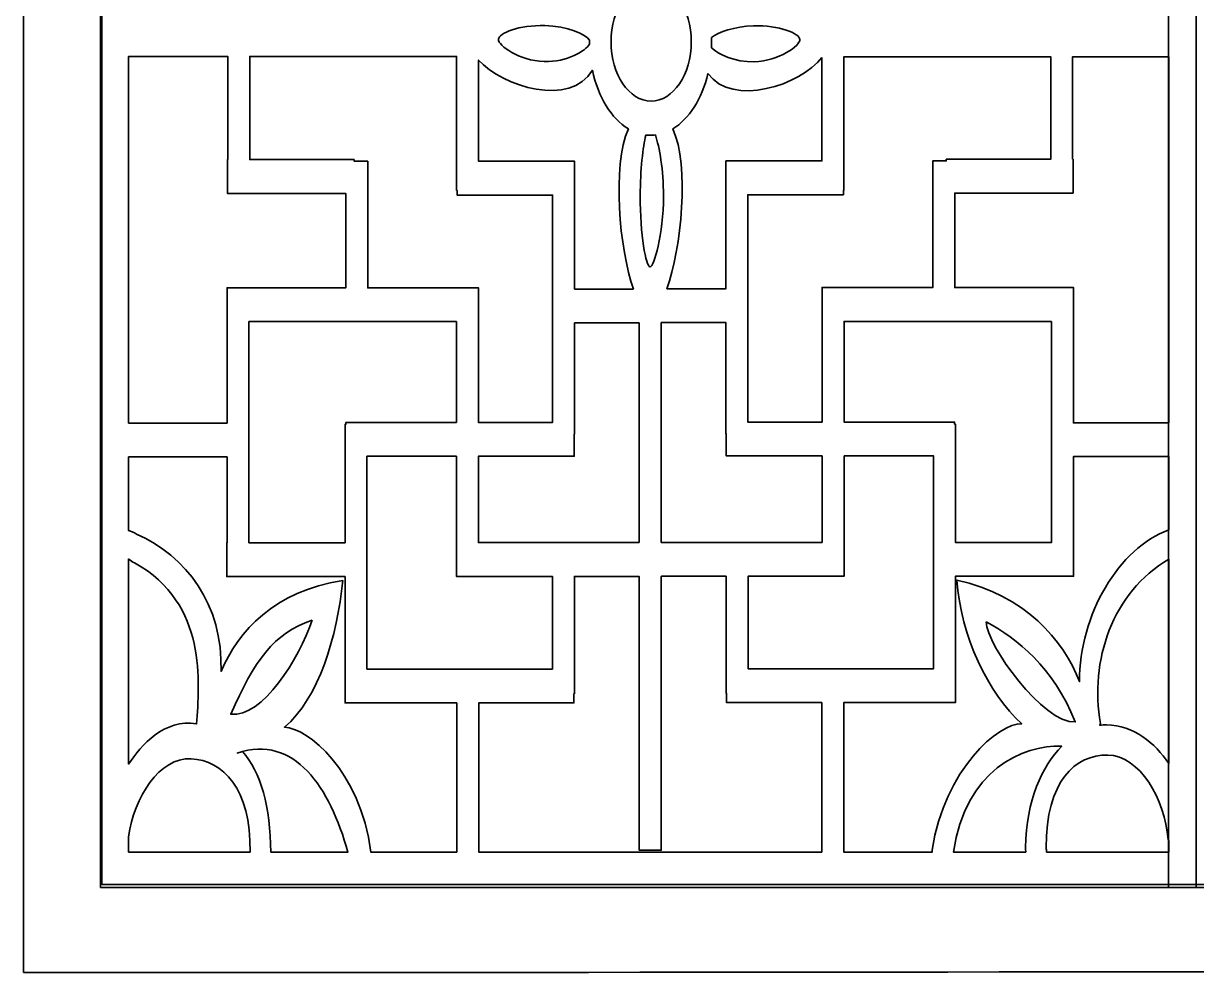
# Model space of a CAD drawing. Header units: centimetres. Extents: x 1.9 to 19.9, y -9.6 to 0.9.
# Drawn here: x 1.854 to 5.073, y -9.554 to -6.949 of the extents above; entities that cross this region are included whole.
import ezdxf

# ---------------------------------------------------------------- set-up
doc = ezdxf.new("R2010")
doc.units = ezdxf.units.CM
doc.header["$MEASUREMENT"] = 0
doc.layers.add('layer 1', color=7, linetype='Continuous')

msp = doc.modelspace()

# ---------------------------------------------------------------- linework, layer by layer
at = {"layer": 'layer 1', "color": 250, "lineweight": 35}
for points, knots in [([(1.85394, -9.55438), (1.85394, -9.55438), (1.85394, -4.48585), (1.85394, -4.48585), (1.85394, -4.48585), (1.85394, -4.48585), (19.89445, -4.48585), (19.89445, -4.48585), (19.89445, -4.48585), (19.89445, -4.48585), (19.89445, -9.52712), (19.89445, -9.52712), (19.89445, -9.52712), (13.88093, -9.52712), (7.86746, -9.55438), (1.85394, -9.55438)], [0, 0, 0, 0, 0.2, 0.2, 0.2, 0.2, 0.4, 0.4, 0.4, 0.4, 0.6, 0.6, 0.6, 0.6, 1, 1, 1, 1]), ([(2.06539, -4.6818), (2.06539, -4.6818), (5.07214, -4.6818), (5.07214, -4.6818), (5.07214, -4.6818), (5.07214, -4.6818), (5.07214, -9.32079), (5.07214, -9.32079), (5.07214, -9.32079), (5.07214, -9.32079), (2.06539, -9.32079), (2.06539, -9.32079), (2.06539, -9.32079), (2.06539, -9.32079), (2.06539, -4.6818), (2.06539, -4.6818)], [0, 0, 0, 0, 0.2, 0.2, 0.2, 0.2, 0.4, 0.4, 0.4, 0.4, 0.6, 0.6, 0.6, 0.6, 1, 1, 1, 1]), ([(4.99577, -4.6818), (4.99577, -4.6818), (8.04691, -4.6818), (8.04691, -4.6818), (8.04691, -4.6818), (8.04691, -4.6818), (8.04691, -9.32079), (8.04691, -9.32079), (8.04691, -9.32079), (8.04691, -9.32079), (4.99577, -9.32079), (4.99577, -9.32079), (4.99577, -9.32079), (4.99577, -9.32079), (4.99577, -4.6818), (4.99577, -4.6818)], [0, 0, 0, 0, 0.2, 0.2, 0.2, 0.2, 0.4, 0.4, 0.4, 0.4, 0.6, 0.6, 0.6, 0.6, 1, 1, 1, 1]), ([(2.06871, -4.70062), (2.06871, -4.70062), (2.06871, -9.31235), (2.06871, -9.31235), (2.06871, -9.31235), (2.06871, -9.31235), (19.67968, -9.31235), (19.67968, -9.31235), (19.67968, -9.31235), (19.67968, -9.31235), (19.67968, -4.70062), (19.67968, -4.70062), (19.67968, -4.70062), (19.67968, -4.70062), (2.06871, -4.70062), (2.06871, -4.70062)], [0, 0, 0, 0, 0.2, 0.2, 0.2, 0.2, 0.4, 0.4, 0.4, 0.4, 0.6, 0.6, 0.6, 0.6, 1, 1, 1, 1]), ([(3.5764, -6.83779), (3.63713, -6.83779), (3.68639, -6.91046), (3.68639, -7.00006), (3.68639, -7.00006), (3.68639, -7.08966), (3.63713, -7.16233), (3.5764, -7.16233), (3.5764, -7.16233), (3.51566, -7.16233), (3.46641, -7.08966), (3.46641, -7.00006), (3.46641, -7.00006), (3.46641, -6.91046), (3.51566, -6.83779), (3.5764, -6.83779)], [0, 0, 0, 0, 0.2, 0.2, 0.2, 0.2, 0.4, 0.4, 0.4, 0.4, 0.6, 0.6, 0.6, 0.6, 1, 1, 1, 1]), ([(3.40705, -7.0063), (3.40698, -7.00339), (3.40694, -7.00047), (3.40694, -6.99753), (3.40694, -6.99753), (3.40694, -6.99679), (3.40696, -6.99605), (3.40696, -6.99531), (3.40696, -6.99531), (3.39727, -6.97868), (3.34649, -6.9573), (3.28431, -6.95536), (3.28431, -6.95536), (3.21491, -6.9532), (3.15755, -6.97605), (3.15729, -6.99302), (3.15729, -6.99302), (3.15703, -7.01), (3.21339, -7.05165), (3.28279, -7.05381), (3.28279, -7.05381), (3.34552, -7.05577), (3.39744, -7.02481), (3.40705, -7.0063)], [0, 0, 0, 0, 0.1428571, 0.1428571, 0.1428571, 0.1428571, 0.2857143, 0.2857143, 0.2857143, 0.2857143, 0.4285714, 0.4285714, 0.4285714, 0.4285714, 0.5714286, 0.5714286, 0.5714286, 0.5714286, 0.7142857, 0.7142857, 0.7142857, 0.7142857, 1, 1, 1, 1]), ([(3.74236, -6.98788), (3.74244, -6.99108), (3.74249, -6.9943), (3.74249, -6.99753), (3.74249, -6.99753), (3.74249, -7.00375), (3.74234, -7.00992), (3.74206, -7.01603), (3.74206, -7.01603), (3.76049, -7.03405), (3.80593, -7.05607), (3.85913, -7.05441), (3.85913, -7.05441), (3.92853, -7.05224), (3.98489, -7.0106), (3.98463, -6.99362), (3.98463, -6.99362), (3.98437, -6.97664), (3.92701, -6.95379), (3.85761, -6.95596), (3.85761, -6.95596), (3.80512, -6.9576), (3.76075, -6.97309), (3.74236, -6.98788)], [0, 0, 0, 0, 0.1428571, 0.1428571, 0.1428571, 0.1428571, 0.2857143, 0.2857143, 0.2857143, 0.2857143, 0.4285714, 0.4285714, 0.4285714, 0.4285714, 0.5714286, 0.5714286, 0.5714286, 0.5714286, 0.7142857, 0.7142857, 0.7142857, 0.7142857, 1, 1, 1, 1]), ([(2.14251, -8.04649), (2.14251, -8.04649), (2.41254, -8.04649), (2.41254, -8.04649), (2.41254, -8.04649), (2.41254, -8.04649), (2.41254, -7.67468), (2.41254, -7.67468), (2.41254, -7.67468), (2.41254, -7.67468), (2.47268, -7.67468), (2.47268, -7.67468), (2.47268, -7.67468), (2.47268, -7.67468), (2.47268, -7.67516), (2.47268, -7.67516), (2.47268, -7.67516), (2.47268, -7.67516), (2.73844, -7.67516), (2.73844, -7.67516), (2.73844, -7.67516), (2.73844, -7.67516), (2.73844, -7.41575), (2.73844, -7.41575), (2.73844, -7.41575), (2.73844, -7.41575), (2.41348, -7.41575), (2.41348, -7.41575), (2.41348, -7.41575), (2.41348, -7.41575), (2.41348, -7.32297), (2.41348, -7.32297), (2.41348, -7.32297), (2.41348, -7.32297), (2.41477, -7.32297), (2.41477, -7.32297), (2.41477, -7.32297), (2.41477, -7.32297), (2.41477, -7.03993), (2.41477, -7.03993), (2.41477, -7.03993), (2.41477, -7.03993), (2.14251, -7.03993), (2.14251, -7.03993), (2.14251, -7.03993), (2.14251, -7.03993), (2.14251, -8.04649), (2.14251, -8.04649)], [0, 0, 0, 0, 0.0769231, 0.0769231, 0.0769231, 0.0769231, 0.1538462, 0.1538462, 0.1538462, 0.1538462, 0.2307692, 0.2307692, 0.2307692, 0.2307692, 0.3076923, 0.3076923, 0.3076923, 0.3076923, 0.3846154, 0.3846154, 0.3846154, 0.3846154, 0.4615385, 0.4615385, 0.4615385, 0.4615385, 0.5384615, 0.5384615, 0.5384615, 0.5384615, 0.6153846, 0.6153846, 0.6153846, 0.6153846, 0.6923077, 0.6923077, 0.6923077, 0.6923077, 0.7692308, 0.7692308, 0.7692308, 0.7692308, 0.8461538, 0.8461538, 0.8461538, 0.8461538, 1, 1, 1, 1]), ([(2.76165, -7.32297), (2.76165, -7.32297), (2.4749, -7.32297), (2.4749, -7.32297), (2.4749, -7.32297), (2.4749, -7.32297), (2.4749, -7.03993), (2.4749, -7.03993), (2.4749, -7.03993), (2.4749, -7.03993), (3.04263, -7.03993), (3.04263, -7.03993), (3.04263, -7.03993), (3.04263, -7.03993), (3.04263, -7.40793), (3.04263, -7.40793), (3.04263, -7.40793), (3.04263, -7.40793), (3.04391, -7.40793), (3.04391, -7.40793), (3.04391, -7.40793), (3.04391, -7.40793), (3.04391, -7.42039), (3.04391, -7.42039), (3.04391, -7.42039), (3.04391, -7.42039), (3.30615, -7.42039), (3.30615, -7.42039), (3.30615, -7.42039), (3.30615, -7.42039), (3.30615, -8.04456), (3.30615, -8.04456), (3.30615, -8.04456), (3.30615, -8.04456), (3.10231, -8.04456), (3.10231, -8.04456), (3.10231, -8.04456), (3.10231, -8.04456), (3.10231, -7.76794), (3.10231, -7.76794), (3.10231, -7.76794), (3.10231, -7.76794), (3.10231, -7.67516), (3.10231, -7.67516), (3.10231, -7.67516), (3.10231, -7.67516), (3.10231, -7.67468), (3.10231, -7.67468), (3.10231, -7.67468), (3.10231, -7.67468), (3.04218, -7.67468), (3.04218, -7.67468), (3.04218, -7.67468), (3.04218, -7.67468), (3.04218, -7.67516), (3.04218, -7.67516), (3.04218, -7.67516), (3.04218, -7.67516), (2.79858, -7.67516), (2.79858, -7.67516), (2.79858, -7.67516), (2.79858, -7.67516), (2.79858, -7.32761), (2.79858, -7.32761), (2.79858, -7.32761), (2.79858, -7.32761), (2.76165, -7.32761), (2.76165, -7.32761), (2.76165, -7.32761), (2.76165, -7.32761), (2.76165, -7.32297), (2.76165, -7.32297)], [0, 0, 0, 0, 0.0526316, 0.0526316, 0.0526316, 0.0526316, 0.1052632, 0.1052632, 0.1052632, 0.1052632, 0.1578947, 0.1578947, 0.1578947, 0.1578947, 0.2105263, 0.2105263, 0.2105263, 0.2105263, 0.2631579, 0.2631579, 0.2631579, 0.2631579, 0.3157895, 0.3157895, 0.3157895, 0.3157895, 0.3684211, 0.3684211, 0.3684211, 0.3684211, 0.4210526, 0.4210526, 0.4210526, 0.4210526, 0.4736842, 0.4736842, 0.4736842, 0.4736842, 0.5263158, 0.5263158, 0.5263158, 0.5263158, 0.5789474, 0.5789474, 0.5789474, 0.5789474, 0.6315789, 0.6315789, 0.6315789, 0.6315789, 0.6842105, 0.6842105, 0.6842105, 0.6842105, 0.7368421, 0.7368421, 0.7368421, 0.7368421, 0.7894737, 0.7894737, 0.7894737, 0.7894737, 0.8421053, 0.8421053, 0.8421053, 0.8421053, 0.8947368, 0.8947368, 0.8947368, 0.8947368, 1, 1, 1, 1]), ([(3.52818, -7.67861), (3.48882, -7.57032), (3.46906, -7.33937), (3.51391, -7.23884), (3.51391, -7.23884), (3.46728, -7.21084), (3.43076, -7.15158), (3.41517, -7.07775), (3.41517, -7.07775), (3.35521, -7.18039), (3.16862, -7.12361), (3.10276, -7.04978), (3.10276, -7.04978), (3.10276, -7.04978), (3.10276, -7.32761), (3.10276, -7.32761), (3.10276, -7.32761), (3.10276, -7.32761), (3.30615, -7.32761), (3.30615, -7.32761), (3.30615, -7.32761), (3.30615, -7.32761), (3.34306, -7.32761), (3.34306, -7.32761), (3.34306, -7.32761), (3.34306, -7.32761), (3.36629, -7.32761), (3.36629, -7.32761), (3.36629, -7.32761), (3.36629, -7.32761), (3.36629, -7.67861), (3.36629, -7.67861), (3.36629, -7.67861), (3.36629, -7.67861), (3.52818, -7.67861), (3.52818, -7.67861)], [0, 0, 0, 0, 0.1, 0.1, 0.1, 0.1, 0.2, 0.2, 0.2, 0.2, 0.3, 0.3, 0.3, 0.3, 0.4, 0.4, 0.4, 0.4, 0.5, 0.5, 0.5, 0.5, 0.6, 0.6, 0.6, 0.6, 0.7, 0.7, 0.7, 0.7, 0.8, 0.8, 0.8, 0.8, 1, 1, 1, 1]), ([(4.04511, -7.04318), (3.98709, -7.11822), (3.79952, -7.18071), (3.73224, -7.08682), (3.73224, -7.08682), (3.71567, -7.15636), (3.68031, -7.21189), (3.63566, -7.23877), (3.63566, -7.23877), (3.683, -7.33893), (3.65859, -7.56879), (3.61992, -7.67781), (3.61992, -7.67781), (3.61992, -7.67781), (3.78158, -7.67781), (3.78158, -7.67781), (3.78158, -7.67781), (3.78158, -7.67781), (3.78158, -7.32681), (3.78158, -7.32681), (3.78158, -7.32681), (3.78158, -7.32681), (3.80481, -7.32681), (3.80481, -7.32681), (3.80481, -7.32681), (3.80481, -7.32681), (3.84172, -7.32681), (3.84172, -7.32681), (3.84172, -7.32681), (3.84172, -7.32681), (4.04511, -7.32681), (4.04511, -7.32681), (4.04511, -7.32681), (4.04511, -7.32681), (4.04511, -7.04318), (4.04511, -7.04318)], [0, 0, 0, 0, 0.1, 0.1, 0.1, 0.1, 0.2, 0.2, 0.2, 0.2, 0.3, 0.3, 0.3, 0.3, 0.4, 0.4, 0.4, 0.4, 0.5, 0.5, 0.5, 0.5, 0.6, 0.6, 0.6, 0.6, 0.7, 0.7, 0.7, 0.7, 0.8, 0.8, 0.8, 0.8, 1, 1, 1, 1]), ([(4.38622, -7.32217), (4.38622, -7.32217), (4.67297, -7.32217), (4.67297, -7.32217), (4.67297, -7.32217), (4.67297, -7.32217), (4.67297, -7.04073), (4.67297, -7.04073), (4.67297, -7.04073), (4.67297, -7.04073), (4.10524, -7.04073), (4.10524, -7.04073), (4.10524, -7.04073), (4.10524, -7.04073), (4.10524, -7.40713), (4.10524, -7.40713), (4.10524, -7.40713), (4.10524, -7.40713), (4.10396, -7.40713), (4.10396, -7.40713), (4.10396, -7.40713), (4.10396, -7.40713), (4.10396, -7.41959), (4.10396, -7.41959), (4.10396, -7.41959), (4.10396, -7.41959), (3.84172, -7.41959), (3.84172, -7.41959), (3.84172, -7.41959), (3.84172, -7.41959), (3.84172, -8.04376), (3.84172, -8.04376), (3.84172, -8.04376), (3.84172, -8.04376), (4.04556, -8.04376), (4.04556, -8.04376), (4.04556, -8.04376), (4.04556, -8.04376), (4.04556, -7.76714), (4.04556, -7.76714), (4.04556, -7.76714), (4.04556, -7.76714), (4.04556, -7.67436), (4.04556, -7.67436), (4.04556, -7.67436), (4.04556, -7.67436), (4.04556, -7.67389), (4.04556, -7.67389), (4.04556, -7.67389), (4.04556, -7.67389), (4.10569, -7.67389), (4.10569, -7.67389), (4.10569, -7.67389), (4.10569, -7.67389), (4.10569, -7.67436), (4.10569, -7.67436), (4.10569, -7.67436), (4.10569, -7.67436), (4.34929, -7.67436), (4.34929, -7.67436), (4.34929, -7.67436), (4.34929, -7.67436), (4.34929, -7.32681), (4.34929, -7.32681), (4.34929, -7.32681), (4.34929, -7.32681), (4.38622, -7.32681), (4.38622, -7.32681), (4.38622, -7.32681), (4.38622, -7.32681), (4.38622, -7.32217), (4.38622, -7.32217)], [0, 0, 0, 0, 0.0526316, 0.0526316, 0.0526316, 0.0526316, 0.1052632, 0.1052632, 0.1052632, 0.1052632, 0.1578947, 0.1578947, 0.1578947, 0.1578947, 0.2105263, 0.2105263, 0.2105263, 0.2105263, 0.2631579, 0.2631579, 0.2631579, 0.2631579, 0.3157895, 0.3157895, 0.3157895, 0.3157895, 0.3684211, 0.3684211, 0.3684211, 0.3684211, 0.4210526, 0.4210526, 0.4210526, 0.4210526, 0.4736842, 0.4736842, 0.4736842, 0.4736842, 0.5263158, 0.5263158, 0.5263158, 0.5263158, 0.5789474, 0.5789474, 0.5789474, 0.5789474, 0.6315789, 0.6315789, 0.6315789, 0.6315789, 0.6842105, 0.6842105, 0.6842105, 0.6842105, 0.7368421, 0.7368421, 0.7368421, 0.7368421, 0.7894737, 0.7894737, 0.7894737, 0.7894737, 0.8421053, 0.8421053, 0.8421053, 0.8421053, 0.8947368, 0.8947368, 0.8947368, 0.8947368, 1, 1, 1, 1]), ([(4.7331, -7.32217), (4.7331, -7.32217), (4.73439, -7.32217), (4.73439, -7.32217), (4.73439, -7.32217), (4.73439, -7.32217), (4.73439, -7.41495), (4.73439, -7.41495), (4.73439, -7.41495), (4.73439, -7.41495), (4.40943, -7.41495), (4.40943, -7.41495), (4.40943, -7.41495), (4.40943, -7.41495), (4.40943, -7.67436), (4.40943, -7.67436), (4.40943, -7.67436), (4.40943, -7.67436), (4.67519, -7.67436), (4.67519, -7.67436), (4.67519, -7.67436), (4.67519, -7.67436), (4.67519, -7.67389), (4.67519, -7.67389), (4.67519, -7.67389), (4.67519, -7.67389), (4.73533, -7.67389), (4.73533, -7.67389), (4.73533, -7.67389), (4.73533, -7.67389), (4.73533, -8.04569), (4.73533, -8.04569), (4.73533, -8.04569), (4.73533, -8.04569), (4.99701, -8.04569), (4.99701, -8.04569), (4.99701, -8.04569), (4.99701, -8.04569), (4.99701, -7.04073), (4.99701, -7.04073), (4.99701, -7.04073), (4.99701, -7.04073), (4.7331, -7.04073), (4.7331, -7.04073), (4.7331, -7.04073), (4.7331, -7.04073), (4.7331, -7.32217), (4.7331, -7.32217)], [0, 0, 0, 0, 0.0769231, 0.0769231, 0.0769231, 0.0769231, 0.1538462, 0.1538462, 0.1538462, 0.1538462, 0.2307692, 0.2307692, 0.2307692, 0.2307692, 0.3076923, 0.3076923, 0.3076923, 0.3076923, 0.3846154, 0.3846154, 0.3846154, 0.3846154, 0.4615385, 0.4615385, 0.4615385, 0.4615385, 0.5384615, 0.5384615, 0.5384615, 0.5384615, 0.6153846, 0.6153846, 0.6153846, 0.6153846, 0.6923077, 0.6923077, 0.6923077, 0.6923077, 0.7692308, 0.7692308, 0.7692308, 0.7692308, 0.8461538, 0.8461538, 0.8461538, 0.8461538, 1, 1, 1, 1]), ([(3.58814, -7.25557), (3.58371, -7.25611), (3.57924, -7.25638), (3.57472, -7.25638), (3.57472, -7.25638), (3.5704, -7.25638), (3.56612, -7.25613), (3.56188, -7.25564), (3.56188, -7.25564), (3.55384, -7.2889), (3.54664, -7.35064), (3.5465, -7.42195), (3.5465, -7.42195), (3.5463, -7.52904), (3.56211, -7.61718), (3.57311, -7.61733), (3.57311, -7.61733), (3.58412, -7.61748), (3.61013, -7.52991), (3.61033, -7.42282), (3.61033, -7.42282), (3.61047, -7.35121), (3.59903, -7.28898), (3.58814, -7.25557)], [0, 0, 0, 0, 0.1428571, 0.1428571, 0.1428571, 0.1428571, 0.2857143, 0.2857143, 0.2857143, 0.2857143, 0.4285714, 0.4285714, 0.4285714, 0.4285714, 0.5714286, 0.5714286, 0.5714286, 0.5714286, 0.7142857, 0.7142857, 0.7142857, 0.7142857, 1, 1, 1, 1]), ([(2.47268, -7.76794), (2.47268, -7.76794), (3.04218, -7.76794), (3.04218, -7.76794), (3.04218, -7.76794), (3.04218, -7.76794), (3.04218, -8.04456), (3.04218, -8.04456), (3.04218, -8.04456), (3.04218, -8.04456), (2.73881, -8.04456), (2.73881, -8.04456), (2.73881, -8.04456), (2.73881, -8.04456), (2.73881, -8.04986), (2.73881, -8.04986), (2.73881, -8.04986), (2.73881, -8.04986), (2.73646, -8.04986), (2.73646, -8.04986), (2.73646, -8.04986), (2.73646, -8.04986), (2.73646, -8.37473), (2.73646, -8.37473), (2.73646, -8.37473), (2.73646, -8.37473), (2.47268, -8.37473), (2.47268, -8.37473), (2.47268, -8.37473), (2.47268, -8.37473), (2.47268, -7.76794), (2.47268, -7.76794)], [0, 0, 0, 0, 0.1111111, 0.1111111, 0.1111111, 0.1111111, 0.2222222, 0.2222222, 0.2222222, 0.2222222, 0.3333333, 0.3333333, 0.3333333, 0.3333333, 0.4444444, 0.4444444, 0.4444444, 0.4444444, 0.5555556, 0.5555556, 0.5555556, 0.5555556, 0.6666667, 0.6666667, 0.6666667, 0.6666667, 0.7777778, 0.7777778, 0.7777778, 0.7777778, 1, 1, 1, 1]), ([(3.54345, -8.37451), (3.54345, -8.37451), (3.54345, -8.37371), (3.54345, -8.37371), (3.54345, -8.37371), (3.54345, -8.37371), (3.54349, -8.37371), (3.54349, -8.37371), (3.54349, -8.37371), (3.54349, -8.37371), (3.54349, -7.77139), (3.54349, -7.77139), (3.54349, -7.77139), (3.54349, -7.77139), (3.36629, -7.77139), (3.36629, -7.77139), (3.36629, -7.77139), (3.36629, -7.77139), (3.36629, -8.07643), (3.36629, -8.07643), (3.36629, -8.07643), (3.36629, -8.07643), (3.36556, -8.07643), (3.36556, -8.07643), (3.36556, -8.07643), (3.36556, -8.07643), (3.36556, -8.13734), (3.36556, -8.13734), (3.36556, -8.13734), (3.36556, -8.13734), (3.10231, -8.13734), (3.10231, -8.13734), (3.10231, -8.13734), (3.10231, -8.13734), (3.10231, -8.37451), (3.10231, -8.37451), (3.10231, -8.37451), (3.10231, -8.37451), (3.54345, -8.37451), (3.54345, -8.37451)], [0, 0, 0, 0, 0.0909091, 0.0909091, 0.0909091, 0.0909091, 0.1818182, 0.1818182, 0.1818182, 0.1818182, 0.2727273, 0.2727273, 0.2727273, 0.2727273, 0.3636364, 0.3636364, 0.3636364, 0.3636364, 0.4545455, 0.4545455, 0.4545455, 0.4545455, 0.5454545, 0.5454545, 0.5454545, 0.5454545, 0.6363636, 0.6363636, 0.6363636, 0.6363636, 0.7272727, 0.7272727, 0.7272727, 0.7272727, 0.8181818, 0.8181818, 0.8181818, 0.8181818, 1, 1, 1, 1]), ([(4.04556, -8.37371), (4.04556, -8.37371), (4.04556, -8.13654), (4.04556, -8.13654), (4.04556, -8.13654), (4.04556, -8.13654), (3.78231, -8.13654), (3.78231, -8.13654), (3.78231, -8.13654), (3.78231, -8.13654), (3.78231, -8.07564), (3.78231, -8.07564), (3.78231, -8.07564), (3.78231, -8.07564), (3.78158, -8.07564), (3.78158, -8.07564), (3.78158, -8.07564), (3.78158, -8.07564), (3.78158, -7.77059), (3.78158, -7.77059), (3.78158, -7.77059), (3.78158, -7.77059), (3.60438, -7.77059), (3.60438, -7.77059), (3.60438, -7.77059), (3.60438, -7.77059), (3.60438, -8.37371), (3.60438, -8.37371), (3.60438, -8.37371), (3.60438, -8.37371), (4.04556, -8.37371), (4.04556, -8.37371)], [0, 0, 0, 0, 0.1111111, 0.1111111, 0.1111111, 0.1111111, 0.2222222, 0.2222222, 0.2222222, 0.2222222, 0.3333333, 0.3333333, 0.3333333, 0.3333333, 0.4444444, 0.4444444, 0.4444444, 0.4444444, 0.5555556, 0.5555556, 0.5555556, 0.5555556, 0.6666667, 0.6666667, 0.6666667, 0.6666667, 0.7777778, 0.7777778, 0.7777778, 0.7777778, 1, 1, 1, 1]), ([(4.67519, -7.76714), (4.67519, -7.76714), (4.10569, -7.76714), (4.10569, -7.76714), (4.10569, -7.76714), (4.10569, -7.76714), (4.10569, -8.04376), (4.10569, -8.04376), (4.10569, -8.04376), (4.10569, -8.04376), (4.40906, -8.04376), (4.40906, -8.04376), (4.40906, -8.04376), (4.40906, -8.04376), (4.40906, -8.04906), (4.40906, -8.04906), (4.40906, -8.04906), (4.40906, -8.04906), (4.41141, -8.04906), (4.41141, -8.04906), (4.41141, -8.04906), (4.41141, -8.04906), (4.41141, -8.37393), (4.41141, -8.37393), (4.41141, -8.37393), (4.41141, -8.37393), (4.67519, -8.37393), (4.67519, -8.37393), (4.67519, -8.37393), (4.67519, -8.37393), (4.67519, -7.76714), (4.67519, -7.76714)], [0, 0, 0, 0, 0.1111111, 0.1111111, 0.1111111, 0.1111111, 0.2222222, 0.2222222, 0.2222222, 0.2222222, 0.3333333, 0.3333333, 0.3333333, 0.3333333, 0.4444444, 0.4444444, 0.4444444, 0.4444444, 0.5555556, 0.5555556, 0.5555556, 0.5555556, 0.6666667, 0.6666667, 0.6666667, 0.6666667, 0.7777778, 0.7777778, 0.7777778, 0.7777778, 1, 1, 1, 1]), ([(3.04311, -9.22391), (3.04311, -9.22391), (3.04311, -8.81418), (3.04311, -8.81418), (3.04311, -8.81418), (3.04311, -8.81418), (2.7966, -8.81418), (2.7966, -8.81418), (2.7966, -8.81418), (2.7966, -8.81418), (2.73766, -8.81418), (2.73766, -8.81418), (2.73766, -8.81418), (2.73766, -8.81418), (2.73646, -8.81418), (2.73646, -8.81418), (2.73646, -8.81418), (2.73646, -8.81418), (2.73646, -8.46751), (2.73646, -8.46751), (2.73646, -8.46751), (2.73646, -8.46751), (2.412, -8.46751), (2.412, -8.46751), (2.412, -8.46751), (2.412, -8.46751), (2.412, -8.37473), (2.412, -8.37473), (2.412, -8.37473), (2.412, -8.37473), (2.41254, -8.37473), (2.41254, -8.37473), (2.41254, -8.37473), (2.41254, -8.37473), (2.41254, -8.13927), (2.41254, -8.13927), (2.41254, -8.13927), (2.41254, -8.13927), (2.14251, -8.13927), (2.14251, -8.13927), (2.14251, -8.13927), (2.14251, -8.13927), (2.14251, -8.34126), (2.14251, -8.34126), (2.14251, -8.34126), (2.14856, -8.3429), (2.15585, -8.34613), (2.16453, -8.35131), (2.16453, -8.35131), (2.29988, -8.4101), (2.40206, -8.54436), (2.39614, -8.72798), (2.39614, -8.72798), (2.44378, -8.61703), (2.54196, -8.50692), (2.7301, -8.47878), (2.7301, -8.47878), (2.71505, -8.63151), (2.66488, -8.80225), (2.57002, -8.88084), (2.57002, -8.88084), (2.6334, -8.88259), (2.77803, -8.99945), (2.80714, -9.22391), (2.80714, -9.22391), (2.80714, -9.22391), (3.04311, -9.22391), (3.04311, -9.22391)], [0, 0, 0, 0, 0.0555556, 0.0555556, 0.0555556, 0.0555556, 0.1111111, 0.1111111, 0.1111111, 0.1111111, 0.1666667, 0.1666667, 0.1666667, 0.1666667, 0.2222222, 0.2222222, 0.2222222, 0.2222222, 0.2777778, 0.2777778, 0.2777778, 0.2777778, 0.3333333, 0.3333333, 0.3333333, 0.3333333, 0.3888889, 0.3888889, 0.3888889, 0.3888889, 0.4444444, 0.4444444, 0.4444444, 0.4444444, 0.5, 0.5, 0.5, 0.5, 0.5555556, 0.5555556, 0.5555556, 0.5555556, 0.6111111, 0.6111111, 0.6111111, 0.6111111, 0.6666667, 0.6666667, 0.6666667, 0.6666667, 0.7222222, 0.7222222, 0.7222222, 0.7222222, 0.7777778, 0.7777778, 0.7777778, 0.7777778, 0.8333333, 0.8333333, 0.8333333, 0.8333333, 0.8888889, 0.8888889, 0.8888889, 0.8888889, 1, 1, 1, 1]), ([(3.04218, -8.13734), (3.04218, -8.13734), (3.04218, -8.37451), (3.04218, -8.37451), (3.04218, -8.37451), (3.04218, -8.37451), (3.04185, -8.37451), (3.04185, -8.37451), (3.04185, -8.37451), (3.04185, -8.37451), (3.04185, -8.46729), (3.04185, -8.46729), (3.04185, -8.46729), (3.04185, -8.46729), (3.30555, -8.46729), (3.30555, -8.46729), (3.30555, -8.46729), (3.30555, -8.46729), (3.30555, -8.7214), (3.30555, -8.7214), (3.30555, -8.7214), (3.30555, -8.7214), (2.7966, -8.7214), (2.7966, -8.7214), (2.7966, -8.7214), (2.7966, -8.7214), (2.7966, -8.13734), (2.7966, -8.13734), (2.7966, -8.13734), (2.7966, -8.13734), (3.04218, -8.13734), (3.04218, -8.13734)], [0, 0, 0, 0, 0.1111111, 0.1111111, 0.1111111, 0.1111111, 0.2222222, 0.2222222, 0.2222222, 0.2222222, 0.3333333, 0.3333333, 0.3333333, 0.3333333, 0.4444444, 0.4444444, 0.4444444, 0.4444444, 0.5555556, 0.5555556, 0.5555556, 0.5555556, 0.6666667, 0.6666667, 0.6666667, 0.6666667, 0.7777778, 0.7777778, 0.7777778, 0.7777778, 1, 1, 1, 1]), ([(4.10569, -8.13654), (4.10569, -8.13654), (4.10569, -8.37371), (4.10569, -8.37371), (4.10569, -8.37371), (4.10569, -8.37371), (4.10602, -8.37371), (4.10602, -8.37371), (4.10602, -8.37371), (4.10602, -8.37371), (4.10602, -8.46649), (4.10602, -8.46649), (4.10602, -8.46649), (4.10602, -8.46649), (3.84232, -8.46649), (3.84232, -8.46649), (3.84232, -8.46649), (3.84232, -8.46649), (3.84232, -8.72061), (3.84232, -8.72061), (3.84232, -8.72061), (3.84232, -8.72061), (4.35127, -8.72061), (4.35127, -8.72061), (4.35127, -8.72061), (4.35127, -8.72061), (4.35127, -8.13654), (4.35127, -8.13654), (4.35127, -8.13654), (4.35127, -8.13654), (4.10569, -8.13654), (4.10569, -8.13654)], [0, 0, 0, 0, 0.1111111, 0.1111111, 0.1111111, 0.1111111, 0.2222222, 0.2222222, 0.2222222, 0.2222222, 0.3333333, 0.3333333, 0.3333333, 0.3333333, 0.4444444, 0.4444444, 0.4444444, 0.4444444, 0.5555556, 0.5555556, 0.5555556, 0.5555556, 0.6666667, 0.6666667, 0.6666667, 0.6666667, 0.7777778, 0.7777778, 0.7777778, 0.7777778, 1, 1, 1, 1]), ([(4.99701, -8.13847), (4.99701, -8.13847), (4.73533, -8.13847), (4.73533, -8.13847), (4.73533, -8.13847), (4.73533, -8.13847), (4.73533, -8.37393), (4.73533, -8.37393), (4.73533, -8.37393), (4.73533, -8.37393), (4.73586, -8.37393), (4.73586, -8.37393), (4.73586, -8.37393), (4.73586, -8.37393), (4.73586, -8.46671), (4.73586, -8.46671), (4.73586, -8.46671), (4.73586, -8.46671), (4.41141, -8.46671), (4.41141, -8.46671), (4.41141, -8.46671), (4.41141, -8.46671), (4.41141, -8.81338), (4.41141, -8.81338), (4.41141, -8.81338), (4.41141, -8.81338), (4.41021, -8.81338), (4.41021, -8.81338), (4.41021, -8.81338), (4.41021, -8.81338), (4.35127, -8.81338), (4.35127, -8.81338), (4.35127, -8.81338), (4.35127, -8.81338), (4.10476, -8.81338), (4.10476, -8.81338), (4.10476, -8.81338), (4.10476, -8.81338), (4.10476, -9.22391), (4.10476, -9.22391), (4.10476, -9.22391), (4.10476, -9.22391), (4.34779, -9.22391), (4.34779, -9.22391), (4.34779, -9.22391), (4.34754, -9.22209), (4.34734, -9.22022), (4.3472, -9.21829), (4.3472, -9.21829), (4.38254, -8.99597), (4.53016, -8.86912), (4.59353, -8.87158), (4.59353, -8.87158), (4.50095, -8.78677), (4.42612, -8.63098), (4.41534, -8.4774), (4.41534, -8.4774), (4.60252, -8.51801), (4.70749, -8.64175), (4.75199, -8.75576), (4.75199, -8.75576), (4.7512, -8.57191), (4.86015, -8.38903), (4.99701, -8.33929), (4.99701, -8.33929), (4.99701, -8.33929), (4.99701, -8.13847), (4.99701, -8.13847)], [0, 0, 0, 0, 0.0555556, 0.0555556, 0.0555556, 0.0555556, 0.1111111, 0.1111111, 0.1111111, 0.1111111, 0.1666667, 0.1666667, 0.1666667, 0.1666667, 0.2222222, 0.2222222, 0.2222222, 0.2222222, 0.2777778, 0.2777778, 0.2777778, 0.2777778, 0.3333333, 0.3333333, 0.3333333, 0.3333333, 0.3888889, 0.3888889, 0.3888889, 0.3888889, 0.4444444, 0.4444444, 0.4444444, 0.4444444, 0.5, 0.5, 0.5, 0.5, 0.5555556, 0.5555556, 0.5555556, 0.5555556, 0.6111111, 0.6111111, 0.6111111, 0.6111111, 0.6666667, 0.6666667, 0.6666667, 0.6666667, 0.7222222, 0.7222222, 0.7222222, 0.7222222, 0.7777778, 0.7777778, 0.7777778, 0.7777778, 0.8333333, 0.8333333, 0.8333333, 0.8333333, 0.8888889, 0.8888889, 0.8888889, 0.8888889, 1, 1, 1, 1]), ([(2.14251, -8.4188), (2.14758, -8.42413), (2.15304, -8.42805), (2.1585, -8.42965), (2.1585, -8.42965), (2.36111, -8.54329), (2.33572, -8.76044), (2.32913, -8.8719), (2.32913, -8.8719), (2.24032, -8.85715), (2.17674, -8.93028), (2.14251, -8.98219), (2.14251, -8.98219), (2.14251, -8.98219), (2.14251, -8.4188), (2.14251, -8.4188)], [0, 0, 0, 0, 0.2, 0.2, 0.2, 0.2, 0.4, 0.4, 0.4, 0.4, 0.6, 0.6, 0.6, 0.6, 1, 1, 1, 1]), ([(4.99701, -8.42016), (4.84222, -8.50928), (4.77862, -8.70069), (4.80961, -8.8708), (4.80961, -8.8708), (4.80933, -8.87204), (4.80858, -8.87374), (4.8075, -8.87569), (4.8075, -8.87569), (4.81371, -8.87481), (4.81983, -8.8744), (4.82581, -8.87448), (4.82581, -8.87448), (4.90107, -8.87551), (4.95895, -8.92478), (4.99701, -8.98053), (4.99701, -8.98053), (4.99701, -8.98053), (4.99701, -8.42016), (4.99701, -8.42016)], [0, 0, 0, 0, 0.1666667, 0.1666667, 0.1666667, 0.1666667, 0.3333333, 0.3333333, 0.3333333, 0.3333333, 0.5, 0.5, 0.5, 0.5, 0.6666667, 0.6666667, 0.6666667, 0.6666667, 1, 1, 1, 1]), ([(4.04462, -9.22391), (4.04462, -9.22391), (4.04462, -8.81338), (4.04462, -8.81338), (4.04462, -8.81338), (4.04462, -8.81338), (3.78347, -8.81338), (3.78347, -8.81338), (3.78347, -8.81338), (3.78347, -8.81338), (3.78347, -8.7884), (3.78347, -8.7884), (3.78347, -8.7884), (3.78347, -8.7884), (3.78218, -8.7884), (3.78218, -8.7884), (3.78218, -8.7884), (3.78218, -8.7884), (3.78218, -8.46649), (3.78218, -8.46649), (3.78218, -8.46649), (3.78218, -8.46649), (3.60442, -8.46649), (3.60442, -8.46649), (3.60442, -8.46649), (3.60442, -8.46649), (3.60442, -8.46729), (3.60442, -8.46729), (3.60442, -8.46729), (3.60442, -8.46729), (3.60438, -8.46729), (3.60438, -8.46729), (3.60438, -8.46729), (3.60438, -8.46729), (3.60438, -9.21885), (3.60438, -9.21885), (3.60438, -9.21885), (3.60438, -9.21885), (3.54425, -9.21885), (3.54425, -9.21885), (3.54425, -9.21885), (3.54425, -9.21885), (3.54425, -9.21806), (3.54425, -9.21806), (3.54425, -9.21806), (3.54425, -9.21806), (3.54349, -9.21806), (3.54349, -9.21806), (3.54349, -9.21806), (3.54349, -9.21806), (3.54349, -8.46729), (3.54349, -8.46729), (3.54349, -8.46729), (3.54349, -8.46729), (3.36569, -8.46729), (3.36569, -8.46729), (3.36569, -8.46729), (3.36569, -8.46729), (3.36569, -8.7892), (3.36569, -8.7892), (3.36569, -8.7892), (3.36569, -8.7892), (3.3644, -8.7892), (3.3644, -8.7892), (3.3644, -8.7892), (3.3644, -8.7892), (3.3644, -8.81418), (3.3644, -8.81418), (3.3644, -8.81418), (3.3644, -8.81418), (3.10325, -8.81418), (3.10325, -8.81418), (3.10325, -8.81418), (3.10325, -8.81418), (3.10325, -9.22391), (3.10325, -9.22391), (3.10325, -9.22391), (3.10325, -9.22391), (4.04462, -9.22391), (4.04462, -9.22391)], [0, 0, 0, 0, 0.047619, 0.047619, 0.047619, 0.047619, 0.0952381, 0.0952381, 0.0952381, 0.0952381, 0.1428571, 0.1428571, 0.1428571, 0.1428571, 0.1904762, 0.1904762, 0.1904762, 0.1904762, 0.2380952, 0.2380952, 0.2380952, 0.2380952, 0.2857143, 0.2857143, 0.2857143, 0.2857143, 0.3333333, 0.3333333, 0.3333333, 0.3333333, 0.3809524, 0.3809524, 0.3809524, 0.3809524, 0.4285714, 0.4285714, 0.4285714, 0.4285714, 0.4761905, 0.4761905, 0.4761905, 0.4761905, 0.5238095, 0.5238095, 0.5238095, 0.5238095, 0.5714286, 0.5714286, 0.5714286, 0.5714286, 0.6190476, 0.6190476, 0.6190476, 0.6190476, 0.6666667, 0.6666667, 0.6666667, 0.6666667, 0.7142857, 0.7142857, 0.7142857, 0.7142857, 0.7619048, 0.7619048, 0.7619048, 0.7619048, 0.8095238, 0.8095238, 0.8095238, 0.8095238, 0.8571429, 0.8571429, 0.8571429, 0.8571429, 0.9047619, 0.9047619, 0.9047619, 0.9047619, 1, 1, 1, 1]), ([(2.64634, -8.58756), (2.53961, -8.62273), (2.4874, -8.6993), (2.42275, -8.84548), (2.42275, -8.84548), (2.51026, -8.85626), (2.61047, -8.69177), (2.64634, -8.58756)], [0, 0, 0, 0, 0.3333333, 0.3333333, 0.3333333, 0.3333333, 1, 1, 1, 1]), ([(4.49599, -8.59164), (4.58035, -8.63778), (4.67985, -8.71629), (4.74037, -8.86663), (4.74037, -8.86663), (4.65264, -8.87158), (4.49563, -8.65451), (4.49599, -8.59164)], [0, 0, 0, 0, 0.3333333, 0.3333333, 0.3333333, 0.3333333, 1, 1, 1, 1]), ([(2.53259, -9.22391), (2.53189, -9.09975), (2.50563, -9.0042), (2.45483, -8.94767), (2.45483, -8.94767), (2.45483, -8.94767), (2.44042, -8.95191), (2.44042, -8.95191), (2.44042, -8.95191), (2.44042, -8.95191), (2.4404, -8.95194), (2.4404, -8.95194), (2.4404, -8.95194), (2.59845, -8.89969), (2.69487, -9.04651), (2.74423, -9.22391), (2.74423, -9.22391), (2.74423, -9.22391), (2.53259, -9.22391), (2.53259, -9.22391)], [0, 0, 0, 0, 0.1666667, 0.1666667, 0.1666667, 0.1666667, 0.3333333, 0.3333333, 0.3333333, 0.3333333, 0.5, 0.5, 0.5, 0.5, 0.6666667, 0.6666667, 0.6666667, 0.6666667, 1, 1, 1, 1]), ([(4.60458, -9.22391), (4.6041, -9.21979), (4.60368, -9.21552), (4.60332, -9.21108), (4.60332, -9.21108), (4.60595, -9.08104), (4.64933, -8.98813), (4.70336, -8.9333), (4.70336, -8.9333), (4.70336, -8.9333), (4.70331, -8.93329), (4.70331, -8.93329), (4.70331, -8.93329), (4.70331, -8.93329), (4.70333, -8.93332), (4.70333, -8.93332), (4.70333, -8.93332), (4.59625, -8.92887), (4.43784, -8.9998), (4.40578, -9.22391), (4.40578, -9.22391), (4.40578, -9.22391), (4.60458, -9.22391), (4.60458, -9.22391)], [0, 0, 0, 0, 0.1428571, 0.1428571, 0.1428571, 0.1428571, 0.2857143, 0.2857143, 0.2857143, 0.2857143, 0.4285714, 0.4285714, 0.4285714, 0.4285714, 0.5714286, 0.5714286, 0.5714286, 0.5714286, 0.7142857, 0.7142857, 0.7142857, 0.7142857, 1, 1, 1, 1]), ([(2.14251, -9.18148), (2.1568, -9.07353), (2.22747, -8.9631), (2.31393, -8.96766), (2.31393, -8.96766), (2.4007, -8.97224), (2.47883, -9.0477), (2.47564, -9.22391), (2.47564, -9.22391), (2.47564, -9.22391), (2.14251, -9.22391), (2.14251, -9.22391), (2.14251, -9.22391), (2.14251, -9.22391), (2.14251, -9.18148), (2.14251, -9.18148)], [0, 0, 0, 0, 0.2, 0.2, 0.2, 0.2, 0.4, 0.4, 0.4, 0.4, 0.6, 0.6, 0.6, 0.6, 1, 1, 1, 1]), ([(4.99701, -9.19309), (4.99624, -9.19208), (4.99559, -9.19084), (4.99518, -9.18923), (4.99518, -9.18923), (4.98609, -9.07848), (4.91756, -8.95863), (4.82924, -8.95742), (4.82924, -8.95742), (4.74093, -8.95622), (4.65951, -9.02887), (4.66052, -9.21186), (4.66052, -9.21186), (4.66085, -9.21603), (4.66124, -9.22004), (4.66168, -9.22391), (4.66168, -9.22391), (4.66168, -9.22391), (4.99701, -9.22391), (4.99701, -9.22391), (4.99701, -9.22391), (4.99701, -9.22391), (4.99701, -9.19309), (4.99701, -9.19309)], [0, 0, 0, 0, 0.1428571, 0.1428571, 0.1428571, 0.1428571, 0.2857143, 0.2857143, 0.2857143, 0.2857143, 0.4285714, 0.4285714, 0.4285714, 0.4285714, 0.5714286, 0.5714286, 0.5714286, 0.5714286, 0.7142857, 0.7142857, 0.7142857, 0.7142857, 1, 1, 1, 1])]:
    msp.add_open_spline(points, degree=3, knots=knots, dxfattribs=at)

doc.saveas('drawing.dxf')
